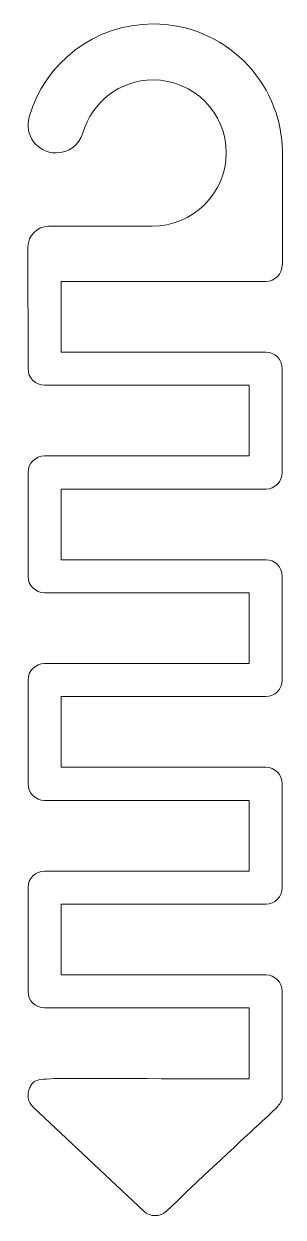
# Model space of a CAD drawing. Header units: inches. Extents: x 10.7 to 13.9, y -15 to 0.
import ezdxf

# ---------------------------------------------------------------- set-up
doc = ezdxf.new("R2010")
doc.units = ezdxf.units.IN
doc.header["$MEASUREMENT"] = 0
doc.layers.add('_U+0421_U+043B_U+043E_U+0439 1', color=7, linetype='Continuous')

msp = doc.modelspace()

# ---------------------------------------------------------------- linework, layer by layer
at = {"layer": '_U+0421_U+043B_U+043E_U+0439 1', "color": 1, "lineweight": 9, "true_color": 0xff0000}
msp.add_open_spline([(13.933, -1.598), (13.933, -1.598), (13.933, -3.035), (13.933, -3.035), (13.933, -3.035), (13.931, -3.035), (13.931, -3.035), (13.931, -3.15), (13.838, -3.243), (13.723, -3.243), (13.723, -3.243), (11.151, -3.243), (11.151, -3.243), (11.151, -3.243), (11.151, -4.132), (11.151, -4.132), (11.151, -4.132), (13.723, -4.132), (13.723, -4.132), (13.838, -4.132), (13.931, -4.226), (13.931, -4.341), (13.931, -4.341), (13.931, -5.647), (13.931, -5.647), (13.931, -5.762), (13.838, -5.855), (13.723, -5.855), (13.723, -5.855), (11.151, -5.855), (11.151, -5.855), (11.151, -5.855), (11.151, -6.744), (11.151, -6.744), (11.151, -6.744), (13.723, -6.744), (13.723, -6.744), (13.838, -6.744), (13.931, -6.838), (13.931, -6.953), (13.931, -6.953), (13.931, -8.259), (13.931, -8.259), (13.931, -8.374), (13.838, -8.467), (13.723, -8.467), (13.723, -8.467), (11.151, -8.467), (11.151, -8.467), (11.151, -8.467), (11.151, -9.357), (11.151, -9.357), (11.151, -9.357), (13.723, -9.357), (13.723, -9.357), (13.838, -9.357), (13.931, -9.45), (13.931, -9.565), (13.931, -9.565), (13.931, -10.871), (13.931, -10.871), (13.931, -10.986), (13.838, -11.079), (13.723, -11.079), (13.723, -11.079), (11.151, -11.079), (11.151, -11.079), (11.151, -11.079), (11.151, -11.969), (11.151, -11.969), (11.151, -11.969), (13.723, -11.969), (13.723, -11.969), (13.838, -11.969), (13.931, -12.062), (13.931, -12.177), (13.931, -12.177), (13.931, -13.483), (13.931, -13.483), (13.931, -13.631), (13.942, -13.54), (12.475, -14.942), (12.395, -15.017), (12.27, -15.017), (12.19, -14.942), (12.19, -14.942), (10.8, -13.635), (10.8, -13.635), (10.734, -13.573), (10.714, -13.472), (10.757, -13.388), (10.842, -13.224), (10.723, -13.284), (13.514, -13.275), (13.514, -13.275), (13.514, -12.385), (13.514, -12.385), (13.514, -12.385), (10.943, -12.385), (10.943, -12.385), (10.828, -12.385), (10.734, -12.292), (10.734, -12.177), (10.734, -12.177), (10.734, -10.871), (10.734, -10.871), (10.734, -10.756), (10.828, -10.663), (10.943, -10.663), (10.943, -10.663), (13.514, -10.663), (13.514, -10.663), (13.514, -10.663), (13.514, -9.773), (13.514, -9.773), (13.514, -9.773), (10.943, -9.773), (10.943, -9.773), (10.828, -9.773), (10.734, -9.68), (10.734, -9.565), (10.734, -9.565), (10.734, -8.259), (10.734, -8.259), (10.734, -8.144), (10.828, -8.051), (10.943, -8.051), (10.943, -8.051), (13.514, -8.051), (13.514, -8.051), (13.514, -8.051), (13.514, -7.161), (13.514, -7.161), (13.514, -7.161), (10.943, -7.161), (10.943, -7.161), (10.828, -7.161), (10.734, -7.068), (10.734, -6.953), (10.734, -6.953), (10.734, -5.647), (10.734, -5.647), (10.734, -5.532), (10.828, -5.438), (10.943, -5.438), (10.943, -5.438), (13.514, -5.438), (13.514, -5.438), (13.514, -5.438), (13.514, -4.549), (13.514, -4.549), (13.514, -4.549), (10.943, -4.549), (10.943, -4.549), (10.828, -4.549), (10.734, -4.456), (10.734, -4.341), (10.734, -4.341), (10.733, -2.809), (10.733, -2.809), (10.733, -2.665), (10.85, -2.549), (10.993, -2.549), (10.993, -2.549), (12.295, -2.549), (12.295, -2.549), (12.802, -2.549), (13.228, -2.134), (13.228, -1.626), (13.228, -1.119), (12.816, -0.707), (12.308, -0.707), (11.889, -0.707), (11.535, -0.989), (11.424, -1.373), (11.381, -1.523), (11.243, -1.626), (11.086, -1.626), (10.85, -1.626), (10.682, -1.4), (10.748, -1.173), (10.944, -0.496), (11.568, -0.002), (12.308, -0.002), (13.196, -0.002), (13.918, -0.714), (13.933, -1.598), (13.933, -1.598), (13.933, -1.598), (13.933, -1.598)], degree=3, knots=[0, 0, 0, 0, 1, 1, 1, 2, 2, 2, 3, 3, 3, 4, 4, 4, 5, 5, 5, 6, 6, 6, 7, 7, 7, 8, 8, 8, 9, 9, 9, 10, 10, 10, 11, 11, 11, 12, 12, 12, 13, 13, 13, 14, 14, 14, 15, 15, 15, 16, 16, 16, 17, 17, 17, 18, 18, 18, 19, 19, 19, 20, 20, 20, 21, 21, 21, 22, 22, 22, 23, 23, 23, 24, 24, 24, 25, 25, 25, 26, 26, 26, 27, 27, 27, 28, 28, 28, 29, 29, 29, 30, 30, 30, 31, 31, 31, 32, 32, 32, 33, 33, 33, 34, 34, 34, 35, 35, 35, 36, 36, 36, 37, 37, 37, 38, 38, 38, 39, 39, 39, 40, 40, 40, 41, 41, 41, 42, 42, 42, 43, 43, 43, 44, 44, 44, 45, 45, 45, 46, 46, 46, 47, 47, 47, 48, 48, 48, 49, 49, 49, 50, 50, 50, 51, 51, 51, 52, 52, 52, 53, 53, 53, 54, 54, 54, 55, 55, 55, 56, 56, 56, 57, 57, 57, 58, 58, 58, 59, 59, 59, 60, 60, 60, 61, 61, 61, 62, 62, 62, 63, 63, 63, 63], dxfattribs=at)

doc.saveas('drawing.dxf')
